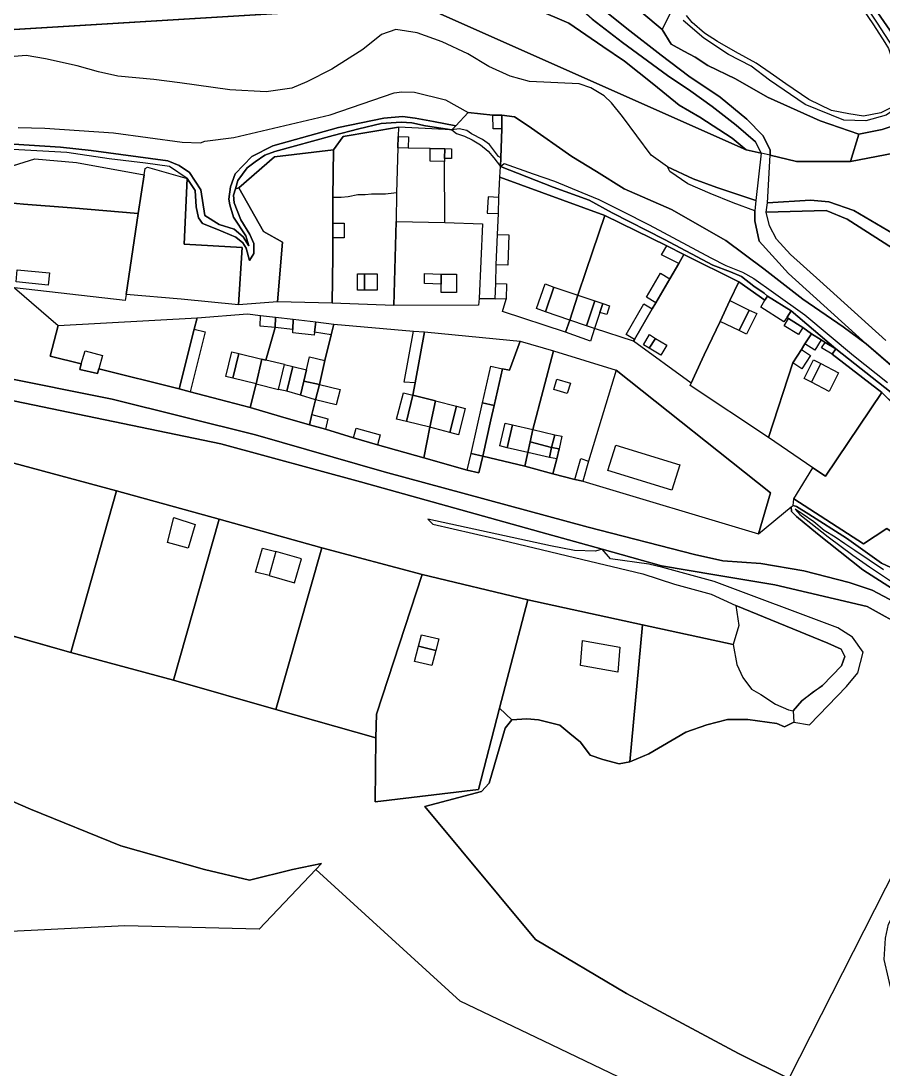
# Model space of a CAD drawing. Extents: x -0.0117 to 0.0179, y -0.0158 to 0.0121.
# Drawn here: x 0.006922 to 0.009836, y -0.007458 to -0.003917 of the extents above; entities that cross this region are included whole.
import ezdxf

# ---------------------------------------------------------------- set-up
doc = ezdxf.new("R2010")
doc.units = 0
doc.header["$MEASUREMENT"] = 0
doc.linetypes.add('DOT', pattern=[1, 0, -1])
doc.layers.get('0').update_dxf_attribs({"linetype": 'CONTINUOUS'})

msp = doc.modelspace()

# ---------------------------------------------------------------- linework, layer by layer
at = {"color": 7, "linetype": 'Continuous'}
for points in [[(0.008638, -0.003698), (0.008672, -0.003664), (0.008746, -0.003749), (0.008851, -0.003847), (0.00897, -0.003943), (0.009086, -0.004033), (0.00918, -0.004103), (0.009285, -0.004174), (0.009376, -0.004249), (0.00943, -0.004304), (0.009454, -0.004352), (0.009455, -0.004371), (0.009424, -0.004364), (0.009405, -0.004325), (0.00934, -0.004269), (0.009259, -0.004206), (0.009186, -0.004154), (0.009107, -0.004101), (0.008956, -0.00399), (0.008853, -0.003911), (0.008748, -0.003818), (0.008663, -0.003724)], [(0.008471, -0.004855), (0.008525, -0.004856), (0.008527, -0.004804), (0.008529, -0.004741), (0.008533, -0.004639), (0.008536, -0.004568), (0.008538, -0.004513), (0.008541, -0.004445), (0.008543, -0.004409), (0.008544, -0.00438), (0.008548, -0.004281), (0.008548, -0.004235), (0.008517, -0.004235), (0.008434, -0.004226), (0.008392, -0.004271), (0.008379, -0.004285), (0.008198, -0.004276), (0.008197, -0.004307), (0.008196, -0.004346), (0.008192, -0.004498), (0.00819, -0.004595), (0.008355, -0.004598), (0.008482, -0.004603)], [(0.008471, -0.004855), (0.008525, -0.004856), (0.008527, -0.004804), (0.008529, -0.004741), (0.008533, -0.004639), (0.008536, -0.004568), (0.008538, -0.004513), (0.008541, -0.004445), (0.008543, -0.004409), (0.008544, -0.00438), (0.008548, -0.004281), (0.008548, -0.004235), (0.008517, -0.004235), (0.008434, -0.004226), (0.008392, -0.004271), (0.008379, -0.004285), (0.008198, -0.004276), (0.008197, -0.004307), (0.008196, -0.004346), (0.008192, -0.004498), (0.00819, -0.004595), (0.008355, -0.004598), (0.008482, -0.004603)], [(0.008517, -0.004235), (0.008548, -0.004235), (0.008548, -0.004281), (0.008518, -0.004281)], [(0.008379, -0.004285), (0.008198, -0.004276), (0.008011, -0.004307), (0.007979, -0.004353), (0.007779, -0.004376), (0.007659, -0.004481), (0.007648, -0.004484), (0.007655, -0.004456), (0.007687, -0.004413), (0.007714, -0.004393), (0.007747, -0.004371), (0.00778, -0.004358), (0.007978, -0.004304), (0.008064, -0.004282), (0.00814, -0.004264), (0.008207, -0.004259), (0.008243, -0.004261), (0.00829, -0.004271)], [(0.008183, -0.004878), (0.007974, -0.004871), (0.007976, -0.004711), (0.007976, -0.00465), (0.007977, -0.0046), (0.007977, -0.004513), (0.007979, -0.004353), (0.008011, -0.004307), (0.008198, -0.004276), (0.008197, -0.004307), (0.008196, -0.004346), (0.008192, -0.004498), (0.00819, -0.004595)], [(0.008183, -0.004878), (0.007974, -0.004871), (0.007976, -0.004711), (0.007976, -0.00465), (0.007977, -0.0046), (0.007977, -0.004513), (0.007979, -0.004353), (0.008011, -0.004307), (0.008198, -0.004276), (0.008197, -0.004307), (0.008196, -0.004346), (0.008192, -0.004498), (0.00819, -0.004595)], [(0.007977, -0.004513), (0.007979, -0.004353), (0.008011, -0.004307), (0.008198, -0.004276), (0.008197, -0.004307), (0.008196, -0.004346), (0.008192, -0.004498), (0.008183, -0.004499), (0.008154, -0.004502), (0.008133, -0.004502), (0.008107, -0.004502), (0.008086, -0.004505), (0.008061, -0.004505), (0.008028, -0.004511), (0.008005, -0.004514)], [(0.007977, -0.004513), (0.007979, -0.004353), (0.008011, -0.004307), (0.008198, -0.004276), (0.008197, -0.004307), (0.008196, -0.004346), (0.008192, -0.004498), (0.008183, -0.004499), (0.008154, -0.004502), (0.008133, -0.004502), (0.008107, -0.004502), (0.008086, -0.004505), (0.008061, -0.004505), (0.008028, -0.004511), (0.008005, -0.004514)], [(0.008379, -0.004285), (0.008394, -0.004297), (0.008421, -0.004306), (0.008447, -0.004319), (0.008476, -0.004336), (0.008501, -0.004357), (0.008521, -0.004379), (0.008543, -0.004409), (0.008544, -0.00438), (0.008536, -0.004375), (0.008506, -0.004335), (0.008482, -0.004318), (0.008445, -0.004298), (0.008429, -0.004287), (0.008404, -0.004281)], [(0.008196, -0.004346), (0.008197, -0.004307), (0.008232, -0.004308), (0.008231, -0.004347)], [(0.008355, -0.004598), (0.008354, -0.004392), (0.008305, -0.004391), (0.008305, -0.004348), (0.008231, -0.004347), (0.008196, -0.004346), (0.008192, -0.004498), (0.00819, -0.004595)], [(0.008355, -0.004598), (0.008354, -0.004392), (0.008305, -0.004391), (0.008305, -0.004348), (0.008231, -0.004347), (0.008196, -0.004346), (0.008192, -0.004498), (0.00819, -0.004595)], [(0.008305, -0.004348), (0.008355, -0.004348), (0.008354, -0.004382), (0.008354, -0.004392), (0.008305, -0.004391)], [(0.008354, -0.004382), (0.008355, -0.004348), (0.008378, -0.004349), (0.008377, -0.004382)], [(0.006339, -0.00475), (0.006423, -0.004646), (0.006523, -0.004597), (0.006566, -0.004532), (0.006592, -0.004493), (0.006619, -0.00447), (0.006649, -0.004443), (0.006763, -0.004447), (0.006969, -0.004383), (0.00711, -0.004395), (0.007339, -0.004437), (0.007319, -0.004568), (0.007093, -0.004548), (0.006931, -0.004536), (0.006884, -0.004532), (0.006848, -0.004529), (0.006648, -0.004514), (0.00663, -0.004664), (0.00663, -0.004689), (0.006624, -0.004756), (0.00662, -0.004793), (0.006552, -0.004786), (0.006538, -0.004778), (0.006453, -0.004764)], [(0.006339, -0.00475), (0.006423, -0.004646), (0.006523, -0.004597), (0.006566, -0.004532), (0.006592, -0.004493), (0.006619, -0.00447), (0.006649, -0.004443), (0.006763, -0.004447), (0.006969, -0.004383), (0.00711, -0.004395), (0.007339, -0.004437), (0.007319, -0.004568), (0.007093, -0.004548), (0.006931, -0.004536), (0.006884, -0.004532), (0.006848, -0.004529), (0.006648, -0.004514), (0.00663, -0.004664), (0.00663, -0.004689), (0.006624, -0.004756), (0.00662, -0.004793), (0.006552, -0.004786), (0.006538, -0.004778), (0.006453, -0.004764)], [(0.007278, -0.004841), (0.007319, -0.004568), (0.007339, -0.004437), (0.007342, -0.004416), (0.00735, -0.004411), (0.007484, -0.004449), (0.007474, -0.004671), (0.00767, -0.004683), (0.007658, -0.004876), (0.007464, -0.004857)], [(0.007278, -0.004841), (0.007319, -0.004568), (0.007339, -0.004437), (0.007342, -0.004416), (0.00735, -0.004411), (0.007484, -0.004449), (0.007474, -0.004671), (0.00767, -0.004683), (0.007658, -0.004876), (0.007464, -0.004857)], [(0.008763, -0.004969), (0.00855, -0.004899), (0.008562, -0.004857), (0.008525, -0.004856), (0.008527, -0.004804), (0.008529, -0.004741), (0.008533, -0.004639), (0.008536, -0.004568), (0.008538, -0.004513), (0.008541, -0.004445), (0.008896, -0.004574), (0.008833, -0.00476), (0.008805, -0.004843), (0.008777, -0.004928)], [(0.008763, -0.004969), (0.00855, -0.004899), (0.008562, -0.004857), (0.008525, -0.004856), (0.008527, -0.004804), (0.008529, -0.004741), (0.008533, -0.004639), (0.008536, -0.004568), (0.008538, -0.004513), (0.008541, -0.004445), (0.008896, -0.004574), (0.008833, -0.00476), (0.008805, -0.004843), (0.008777, -0.004928)], [(0.00662, -0.004793), (0.006624, -0.004756), (0.00663, -0.004689), (0.00663, -0.004664), (0.006648, -0.004514), (0.006848, -0.004529), (0.006884, -0.004532), (0.006931, -0.004536), (0.007093, -0.004548), (0.007319, -0.004568), (0.007278, -0.004841), (0.007275, -0.004862), (0.006901, -0.004819), (0.006859, -0.004809), (0.006756, -0.004806)], [(0.00662, -0.004793), (0.006624, -0.004756), (0.00663, -0.004689), (0.00663, -0.004664), (0.006648, -0.004514), (0.006848, -0.004529), (0.006884, -0.004532), (0.006931, -0.004536), (0.007093, -0.004548), (0.007319, -0.004568), (0.007278, -0.004841), (0.007275, -0.004862), (0.006901, -0.004819), (0.006859, -0.004809), (0.006756, -0.004806)], [(0.008536, -0.004568), (0.008538, -0.004513), (0.008501, -0.004511), (0.008498, -0.004566)], [(0.007976, -0.00465), (0.007977, -0.0046), (0.008015, -0.0046), (0.008015, -0.00465)], [(0.008471, -0.004855), (0.008469, -0.004877), (0.008183, -0.004878), (0.00819, -0.004595), (0.008355, -0.004598), (0.008482, -0.004603)], [(0.008471, -0.004855), (0.008469, -0.004877), (0.008183, -0.004878), (0.00819, -0.004595), (0.008355, -0.004598), (0.008482, -0.004603)], [(0.008993, -0.004999), (0.008861, -0.004956), (0.008847, -0.004999), (0.008763, -0.004969), (0.008777, -0.004928), (0.008805, -0.004843), (0.008833, -0.00476), (0.008896, -0.004574), (0.009105, -0.004677), (0.009163, -0.004706), (0.009146, -0.004736), (0.009116, -0.004788), (0.009068, -0.004869), (0.009056, -0.00489), (0.008996, -0.004993)], [(0.008993, -0.004999), (0.008861, -0.004956), (0.008847, -0.004999), (0.008763, -0.004969), (0.008777, -0.004928), (0.008805, -0.004843), (0.008833, -0.00476), (0.008896, -0.004574), (0.009105, -0.004677), (0.009163, -0.004706), (0.009146, -0.004736), (0.009116, -0.004788), (0.009068, -0.004869), (0.009056, -0.00489), (0.008996, -0.004993)], [(0.008529, -0.004741), (0.008533, -0.004639), (0.008571, -0.00464), (0.008568, -0.004742)], [(0.008993, -0.004999), (0.008996, -0.004993), (0.009056, -0.00489), (0.009068, -0.004869), (0.009116, -0.004788), (0.009146, -0.004736), (0.009163, -0.004706), (0.009349, -0.004798), (0.009318, -0.004862), (0.009285, -0.004932), (0.009232, -0.005045), (0.009199, -0.005116), (0.009188, -0.005141)], [(0.008993, -0.004999), (0.008996, -0.004993), (0.009056, -0.00489), (0.009068, -0.004869), (0.009116, -0.004788), (0.009146, -0.004736), (0.009163, -0.004706), (0.009349, -0.004798), (0.009318, -0.004862), (0.009285, -0.004932), (0.009232, -0.005045), (0.009199, -0.005116), (0.009188, -0.005141)], [(0.009105, -0.004677), (0.009163, -0.004706), (0.009146, -0.004736), (0.009087, -0.004707)], [(0.00691, -0.004758), (0.007019, -0.004768), (0.007019, -0.004768), (0.007015, -0.00481), (0.006906, -0.004799)], [(0.008083, -0.004771), (0.008083, -0.004827), (0.00806, -0.004827), (0.00806, -0.004771)], [(0.008083, -0.004771), (0.008126, -0.004771), (0.008126, -0.004827), (0.008083, -0.004827)], [(0.008286, -0.00477), (0.008343, -0.004773), (0.008343, -0.004806), (0.008286, -0.004804)], [(0.008343, -0.004773), (0.008394, -0.004773), (0.008394, -0.004835), (0.008343, -0.004834), (0.008343, -0.004806)], [(0.009116, -0.004788), (0.009068, -0.004869), (0.009037, -0.00485), (0.009084, -0.004769)], [(0.008525, -0.004856), (0.008527, -0.004804), (0.008564, -0.004805), (0.008562, -0.004857)], [(0.008694, -0.004805), (0.008723, -0.004816), (0.008695, -0.0049), (0.008665, -0.004889)], [(0.008723, -0.004816), (0.008805, -0.004843), (0.008777, -0.004928), (0.008695, -0.0049)], [(0.009449, -0.005325), (0.009184, -0.005149), (0.009188, -0.005141), (0.009199, -0.005116), (0.009232, -0.005045), (0.009285, -0.004932), (0.009318, -0.004862), (0.009349, -0.004798), (0.009437, -0.004861), (0.009446, -0.004847), (0.009525, -0.004897), (0.009512, -0.004918), (0.009517, -0.004922), (0.009565, -0.004953), (0.009594, -0.004974), (0.009572, -0.005008), (0.00956, -0.005027), (0.009531, -0.005072)], [(0.009449, -0.005325), (0.009184, -0.005149), (0.009188, -0.005141), (0.009199, -0.005116), (0.009232, -0.005045), (0.009285, -0.004932), (0.009318, -0.004862), (0.009349, -0.004798), (0.009437, -0.004861), (0.009446, -0.004847), (0.009525, -0.004897), (0.009512, -0.004918), (0.009517, -0.004922), (0.009565, -0.004953), (0.009594, -0.004974), (0.009572, -0.005008), (0.00956, -0.005027), (0.009531, -0.005072)], [(0.008805, -0.004843), (0.008862, -0.004863), (0.008834, -0.004947), (0.008777, -0.004928)], [(0.009446, -0.004847), (0.009525, -0.004897), (0.009512, -0.004918), (0.009501, -0.004934), (0.009423, -0.004884), (0.009437, -0.004861)], [(0.008834, -0.004947), (0.008862, -0.004863), (0.008889, -0.004872), (0.008879, -0.004902), (0.008861, -0.004956)], [(0.008879, -0.004902), (0.008889, -0.004872), (0.008912, -0.00488), (0.008902, -0.004909)], [(0.009056, -0.00489), (0.008996, -0.004993), (0.008968, -0.004976), (0.009028, -0.004873)], [(0.009285, -0.004932), (0.009318, -0.004862), (0.009383, -0.004894), (0.00935, -0.004963)], [(0.007457, -0.00516), (0.007186, -0.005092), (0.007181, -0.005108), (0.007121, -0.005095), (0.007126, -0.005076), (0.007021, -0.00505), (0.007048, -0.004946), (0.007518, -0.00492), (0.007508, -0.004959)], [(0.007457, -0.00516), (0.007186, -0.005092), (0.007181, -0.005108), (0.007121, -0.005095), (0.007126, -0.005076), (0.007021, -0.00505), (0.007048, -0.004946), (0.007518, -0.00492), (0.007508, -0.004959)], [(0.007697, -0.005223), (0.007594, -0.005196), (0.007494, -0.00517), (0.007457, -0.00516), (0.007508, -0.004959), (0.007518, -0.00492), (0.007688, -0.004907), (0.007732, -0.004912), (0.007783, -0.004918), (0.007782, -0.004953), (0.00775, -0.005063), (0.007737, -0.00506), (0.007717, -0.005143)], [(0.007697, -0.005223), (0.007594, -0.005196), (0.007494, -0.00517), (0.007457, -0.00516), (0.007508, -0.004959), (0.007518, -0.00492), (0.007688, -0.004907), (0.007732, -0.004912), (0.007783, -0.004918), (0.007782, -0.004953), (0.00775, -0.005063), (0.007737, -0.00506), (0.007717, -0.005143)], [(0.007697, -0.005223), (0.007717, -0.005143), (0.007737, -0.00506), (0.00775, -0.005063), (0.007782, -0.004953), (0.007783, -0.004918), (0.007842, -0.004925), (0.007919, -0.004934), (0.00798, -0.004941), (0.007971, -0.004978), (0.00795, -0.005064), (0.007931, -0.005145), (0.007918, -0.005197), (0.007906, -0.005247), (0.007898, -0.005282), (0.0078, -0.005253)], [(0.007697, -0.005223), (0.007717, -0.005143), (0.007737, -0.00506), (0.00775, -0.005063), (0.007782, -0.004953), (0.007783, -0.004918), (0.007842, -0.004925), (0.007919, -0.004934), (0.00798, -0.004941), (0.007971, -0.004978), (0.00795, -0.005064), (0.007931, -0.005145), (0.007918, -0.005197), (0.007906, -0.005247), (0.007898, -0.005282), (0.0078, -0.005253)], [(0.007732, -0.004912), (0.007783, -0.004918), (0.007782, -0.004953), (0.007731, -0.004948)], [(0.007782, -0.004953), (0.007783, -0.004918), (0.007842, -0.004925), (0.007841, -0.00496)], [(0.00935, -0.004963), (0.009383, -0.004894), (0.009409, -0.004906), (0.009375, -0.004975)], [(0.009517, -0.004922), (0.009565, -0.004953), (0.00955, -0.004977), (0.009502, -0.004947)], [(0.007842, -0.004925), (0.007919, -0.004934), (0.007915, -0.004969), (0.007913, -0.004979), (0.007841, -0.004971), (0.007841, -0.00496)], [(0.008284, -0.005393), (0.008128, -0.005349), (0.008046, -0.005326), (0.007952, -0.005296), (0.007898, -0.005282), (0.007906, -0.005247), (0.007918, -0.005197), (0.007931, -0.005145), (0.00795, -0.005064), (0.007971, -0.004978), (0.00798, -0.004941), (0.008249, -0.004965), (0.008286, -0.004968), (0.008255, -0.00514), (0.008247, -0.005182), (0.008324, -0.005201), (0.008304, -0.00529)], [(0.008284, -0.005393), (0.008128, -0.005349), (0.008046, -0.005326), (0.007952, -0.005296), (0.007898, -0.005282), (0.007906, -0.005247), (0.007918, -0.005197), (0.007931, -0.005145), (0.00795, -0.005064), (0.007971, -0.004978), (0.00798, -0.004941), (0.008249, -0.004965), (0.008286, -0.004968), (0.008255, -0.00514), (0.008247, -0.005182), (0.008324, -0.005201), (0.008304, -0.00529)], [(0.007919, -0.004934), (0.00798, -0.004941), (0.007971, -0.004978), (0.007915, -0.004969)], [(0.007494, -0.00517), (0.007457, -0.00516), (0.007508, -0.004959), (0.007545, -0.004968)], [(0.008249, -0.004965), (0.008286, -0.004968), (0.008255, -0.00514), (0.008218, -0.005137)], [(0.00847, -0.005444), (0.00843, -0.005435), (0.008284, -0.005393), (0.008304, -0.00529), (0.008324, -0.005201), (0.008247, -0.005182), (0.008255, -0.00514), (0.008286, -0.004968), (0.008575, -0.004996), (0.00861, -0.004999), (0.008574, -0.005097), (0.00855, -0.005092), (0.008522, -0.005216), (0.008511, -0.005265), (0.008484, -0.005388)], [(0.00847, -0.005444), (0.00843, -0.005435), (0.008284, -0.005393), (0.008304, -0.00529), (0.008324, -0.005201), (0.008247, -0.005182), (0.008255, -0.00514), (0.008286, -0.004968), (0.008575, -0.004996), (0.00861, -0.004999), (0.008574, -0.005097), (0.00855, -0.005092), (0.008522, -0.005216), (0.008511, -0.005265), (0.008484, -0.005388)], [(0.009067, -0.00499), (0.009046, -0.005023), (0.009026, -0.005011), (0.009047, -0.004977)], [(0.009067, -0.00499), (0.009105, -0.005013), (0.009085, -0.005046), (0.009046, -0.005023)], [(0.009449, -0.005325), (0.009531, -0.005072), (0.00956, -0.005027), (0.009572, -0.005008), (0.009594, -0.004974), (0.009627, -0.004994), (0.00964, -0.005003), (0.009676, -0.005025), (0.009664, -0.005043), (0.009832, -0.005172), (0.009641, -0.005455), (0.009599, -0.005427)], [(0.009449, -0.005325), (0.009531, -0.005072), (0.00956, -0.005027), (0.009572, -0.005008), (0.009594, -0.004974), (0.009627, -0.004994), (0.00964, -0.005003), (0.009676, -0.005025), (0.009664, -0.005043), (0.009832, -0.005172), (0.009641, -0.005455), (0.009599, -0.005427)], [(0.009572, -0.005008), (0.009594, -0.004974), (0.009627, -0.004994), (0.009605, -0.005029)], [(0.008625, -0.005421), (0.008484, -0.005388), (0.008511, -0.005265), (0.008522, -0.005216), (0.00855, -0.005092), (0.008574, -0.005097), (0.00861, -0.004999), (0.008722, -0.005032), (0.008652, -0.005297), (0.008643, -0.005339), (0.008636, -0.005375)], [(0.008625, -0.005421), (0.008484, -0.005388), (0.008511, -0.005265), (0.008522, -0.005216), (0.00855, -0.005092), (0.008574, -0.005097), (0.00861, -0.004999), (0.008722, -0.005032), (0.008652, -0.005297), (0.008643, -0.005339), (0.008636, -0.005375)], [(0.009531, -0.005072), (0.00956, -0.005027), (0.009591, -0.005047), (0.009562, -0.005092)], [(0.00964, -0.005003), (0.009676, -0.005025), (0.009664, -0.005043), (0.009628, -0.005021)], [(0.007121, -0.005095), (0.007126, -0.005076), (0.007139, -0.005032), (0.007198, -0.005047), (0.007186, -0.005092), (0.007181, -0.005108)], [(0.007659, -0.005041), (0.007639, -0.005124), (0.007615, -0.005118), (0.007635, -0.005035)], [(0.007659, -0.005041), (0.007737, -0.00506), (0.00775, -0.005063), (0.007737, -0.00506), (0.007717, -0.005143), (0.007639, -0.005124)], [(0.00775, -0.005063), (0.007737, -0.00506), (0.007717, -0.005143), (0.007793, -0.005162), (0.007813, -0.005078)], [(0.007898, -0.005052), (0.00795, -0.005064), (0.007931, -0.005145), (0.007879, -0.005134), (0.007888, -0.005096)], [(0.008821, -0.005472), (0.008794, -0.005466), (0.00872, -0.005447), (0.008733, -0.005397), (0.008741, -0.005363), (0.008716, -0.005358), (0.008643, -0.005339), (0.008652, -0.005297), (0.008722, -0.005032), (0.008934, -0.005097), (0.008841, -0.005405)], [(0.008821, -0.005472), (0.008794, -0.005466), (0.00872, -0.005447), (0.008733, -0.005397), (0.008741, -0.005363), (0.008716, -0.005358), (0.008643, -0.005339), (0.008652, -0.005297), (0.008722, -0.005032), (0.008934, -0.005097), (0.008841, -0.005405)], [(0.009626, -0.005075), (0.009594, -0.005138), (0.009569, -0.005125), (0.009601, -0.005062)], [(0.007793, -0.005162), (0.007813, -0.005078), (0.007841, -0.005085), (0.007821, -0.005168)], [(0.007821, -0.005168), (0.007841, -0.005085), (0.007888, -0.005096), (0.007879, -0.005134), (0.007867, -0.005181)], [(0.00855, -0.005092), (0.008522, -0.005216), (0.008482, -0.005207), (0.00851, -0.005083)], [(0.008934, -0.005097), (0.008841, -0.005405), (0.008821, -0.005472), (0.009415, -0.00565), (0.009456, -0.005512)], [(0.008934, -0.005097), (0.008841, -0.005405), (0.008821, -0.005472), (0.009415, -0.00565), (0.009456, -0.005512)], [(0.009626, -0.005075), (0.009686, -0.005106), (0.009654, -0.005169), (0.009594, -0.005138)], [(0.007879, -0.005134), (0.007931, -0.005145), (0.007918, -0.005197), (0.007867, -0.005181)], [(0.008733, -0.005127), (0.00878, -0.005141), (0.008769, -0.005176), (0.008723, -0.005162)], [(0.007918, -0.005197), (0.007931, -0.005145), (0.008001, -0.005162), (0.007988, -0.005214)], [(0.008247, -0.005182), (0.008225, -0.00527), (0.008192, -0.005262), (0.008215, -0.005174)], [(0.008247, -0.005182), (0.008324, -0.005201), (0.008304, -0.00529), (0.008225, -0.00527)], [(0.008324, -0.005201), (0.008394, -0.005219), (0.008372, -0.005308), (0.008304, -0.00529)], [(0.009832, -0.005172), (0.010035, -0.005372), (0.010062, -0.005522), (0.010042, -0.005574), (0.010028, -0.005596), (0.009998, -0.00564), (0.009952, -0.005703), (0.009849, -0.005632), (0.00977, -0.005684), (0.009535, -0.005532), (0.009599, -0.005427), (0.009641, -0.005455)], [(0.009832, -0.005172), (0.010035, -0.005372), (0.010062, -0.005522), (0.010042, -0.005574), (0.010028, -0.005596), (0.009998, -0.00564), (0.009952, -0.005703), (0.009849, -0.005632), (0.00977, -0.005684), (0.009535, -0.005532), (0.009599, -0.005427), (0.009641, -0.005455)], [(0.008372, -0.005308), (0.008394, -0.005219), (0.008424, -0.005227), (0.008401, -0.005315)], [(0.008522, -0.005216), (0.008511, -0.005265), (0.008484, -0.005388), (0.008444, -0.005379), (0.008482, -0.005207)], [(0.007952, -0.005296), (0.007898, -0.005282), (0.007906, -0.005247), (0.00796, -0.005261)], [(0.008584, -0.005282), (0.008566, -0.005359), (0.008541, -0.005353), (0.008559, -0.005276)], [(0.008128, -0.005349), (0.008046, -0.005326), (0.008055, -0.005293), (0.008137, -0.005316)], [(0.008584, -0.005282), (0.008652, -0.005297), (0.008643, -0.005339), (0.008636, -0.005375), (0.008566, -0.005359)], [(0.008652, -0.005297), (0.008727, -0.005315), (0.008716, -0.005358), (0.008643, -0.005339)], [(0.008643, -0.005339), (0.008716, -0.005358), (0.008741, -0.005363), (0.008733, -0.005397), (0.00872, -0.005447), (0.008625, -0.005421), (0.008636, -0.005375)], [(0.008643, -0.005339), (0.008716, -0.005358), (0.008741, -0.005363), (0.008733, -0.005397), (0.00872, -0.005447), (0.008625, -0.005421), (0.008636, -0.005375)], [(0.008643, -0.005339), (0.008716, -0.005358), (0.008709, -0.005392), (0.008636, -0.005375)], [(0.008727, -0.005315), (0.008751, -0.00532), (0.008741, -0.005363), (0.008716, -0.005358)], [(0.00843, -0.005435), (0.008444, -0.005379), (0.008484, -0.005388), (0.00847, -0.005444)], [(0.008716, -0.005358), (0.008741, -0.005363), (0.008733, -0.005397), (0.008709, -0.005392)], [(0.008933, -0.00535), (0.009149, -0.005417), (0.009122, -0.005503), (0.008906, -0.005436)], [(0.006898, -0.005411), (0.007245, -0.005505), (0.007091, -0.006051), (0.006745, -0.005953)], [(0.006898, -0.005411), (0.007245, -0.005505), (0.007091, -0.006051), (0.006745, -0.005953)], [(0.008841, -0.005405), (0.008821, -0.005472), (0.008794, -0.005466), (0.008815, -0.005395)], [(0.007245, -0.005505), (0.007592, -0.0056), (0.007438, -0.006145), (0.007091, -0.006051)], [(0.007245, -0.005505), (0.007592, -0.0056), (0.007438, -0.006145), (0.007091, -0.006051)], [(0.007439, -0.005595), (0.007511, -0.005618), (0.007488, -0.005698), (0.007418, -0.005679)], [(0.007592, -0.0056), (0.007939, -0.005697), (0.007784, -0.006244), (0.007438, -0.006145)], [(0.007592, -0.0056), (0.007939, -0.005697), (0.007784, -0.006244), (0.007438, -0.006145)], [(0.008887, -0.005702), (0.008864, -0.005709), (0.008793, -0.005706), (0.008712, -0.005691), (0.008298, -0.005601), (0.008314, -0.005617), (0.008521, -0.005665), (0.008793, -0.00573), (0.009024, -0.005785), (0.009131, -0.00582), (0.009255, -0.005854), (0.009339, -0.005892), (0.009649, -0.00602), (0.009695, -0.00604), (0.009707, -0.006065), (0.009696, -0.006096), (0.009631, -0.006162), (0.009561, -0.006214), (0.009532, -0.006248), (0.009535, -0.006286), (0.009587, -0.006295), (0.009712, -0.006166), (0.009751, -0.00612), (0.009769, -0.00605), (0.009733, -0.005999), (0.009683, -0.005968), (0.009265, -0.005811), (0.009092, -0.005764), (0.009044, -0.005752), (0.008915, -0.005734)], [(0.007739, -0.005698), (0.007784, -0.00571), (0.007761, -0.005791), (0.007715, -0.005779)], [(0.007939, -0.005697), (0.008278, -0.005787), (0.008124, -0.006259), (0.008122, -0.006339), (0.007784, -0.006244)], [(0.007939, -0.005697), (0.008278, -0.005787), (0.008124, -0.006259), (0.008122, -0.006339), (0.007784, -0.006244)], [(0.007784, -0.00571), (0.007761, -0.005791), (0.007847, -0.005816), (0.007871, -0.005734)], [(0.008278, -0.005787), (0.008636, -0.005873), (0.00854, -0.006239), (0.008469, -0.006514), (0.00812, -0.006556), (0.008122, -0.006339), (0.008124, -0.006259)], [(0.008278, -0.005787), (0.008636, -0.005873), (0.00854, -0.006239), (0.008469, -0.006514), (0.00812, -0.006556), (0.008122, -0.006339), (0.008124, -0.006259)], [(0.008636, -0.005873), (0.009023, -0.005958), (0.00898, -0.00642), (0.008944, -0.006427), (0.008889, -0.006412), (0.008846, -0.006398), (0.008813, -0.006354), (0.008777, -0.006325), (0.008744, -0.006296), (0.008672, -0.006278), (0.008632, -0.006275), (0.008581, -0.006278), (0.00854, -0.006239)], [(0.008636, -0.005873), (0.009023, -0.005958), (0.00898, -0.00642), (0.008944, -0.006427), (0.008889, -0.006412), (0.008846, -0.006398), (0.008813, -0.006354), (0.008777, -0.006325), (0.008744, -0.006296), (0.008672, -0.006278), (0.008632, -0.006275), (0.008581, -0.006278), (0.00854, -0.006239)], [(0.008276, -0.005991), (0.008335, -0.006005), (0.008325, -0.006044), (0.008266, -0.00603)], [(0.00882, -0.006011), (0.008947, -0.006033), (0.00894, -0.006117), (0.008813, -0.006095)], [(0.008266, -0.00603), (0.008325, -0.006044), (0.008311, -0.006095), (0.008252, -0.006081)]]:
    msp.add_lwpolyline(points, close=True, dxfattribs=at)
at = {"color": 7, "linetype": 'DOT'}
for points in [[(0.009021, -0.003888), (0.00909, -0.003946), (0.00912, -0.003995), (0.009163, -0.004019), (0.009201, -0.004039), (0.009244, -0.004067), (0.009337, -0.004112), (0.009446, -0.004175), (0.009624, -0.004254), (0.009754, -0.0043), (0.009726, -0.004392), (0.009543, -0.004392), (0.009455, -0.004371), (0.009454, -0.004352), (0.00943, -0.004304), (0.009376, -0.004249), (0.009285, -0.004174), (0.00918, -0.004103), (0.009086, -0.004033), (0.00897, -0.003943), (0.008851, -0.003847)], [(0.010195, -0.00385), (0.010024, -0.004221), (0.009957, -0.004319), (0.009902, -0.004358), (0.009726, -0.004392), (0.009754, -0.0043), (0.009833, -0.004284), (0.009894, -0.004263), (0.009927, -0.004226), (0.009927, -0.004187), (0.009914, -0.004102), (0.009897, -0.00403), (0.009869, -0.003963), (0.009808, -0.003875)], [(0.008666, -0.003878), (0.008774, -0.003925), (0.008889, -0.004003), (0.008962, -0.004053), (0.009061, -0.004132), (0.009147, -0.004201), (0.009217, -0.004242), (0.009326, -0.004313), (0.009373, -0.004352), (0.008271, -0.003862), (0.006834, -0.00395)], [(0.006834, -0.00395), (0.008271, -0.003862), (0.009373, -0.004352), (0.009424, -0.004364), (0.009406, -0.004524), (0.009274, -0.00448), (0.009194, -0.00445), (0.009107, -0.00441), (0.009052, -0.004371), (0.009004, -0.004305), (0.008955, -0.00424), (0.008918, -0.004194), (0.008894, -0.00417), (0.008848, -0.004143), (0.008809, -0.004129), (0.008641, -0.004121), (0.008576, -0.004103), (0.008504, -0.004071), (0.008433, -0.004028), (0.008346, -0.003987), (0.008261, -0.003957), (0.008189, -0.003946), (0.008141, -0.003963), (0.008078, -0.004013), (0.007973, -0.00408), (0.007889, -0.004123), (0.007838, -0.004144), (0.007751, -0.004156), (0.007628, -0.00415), (0.007459, -0.004126), (0.007372, -0.004115), (0.00725, -0.004103), (0.007185, -0.004089), (0.007112, -0.004069), (0.007005, -0.004045), (0.00694, -0.004034), (0.006859, -0.004041)], [(0.008853, -0.003911), (0.008956, -0.00399), (0.009107, -0.004101), (0.009186, -0.004154), (0.009259, -0.004206), (0.00934, -0.004269), (0.009405, -0.004325), (0.009424, -0.004364), (0.009373, -0.004352), (0.009326, -0.004313), (0.009217, -0.004242), (0.009147, -0.004201), (0.009061, -0.004132), (0.008962, -0.004053), (0.008889, -0.004003), (0.008774, -0.003925), (0.008666, -0.003878)], [(0.00912, -0.003885), (0.00909, -0.003946), (0.009021, -0.003888)], [(0.006913, -0.004277), (0.007003, -0.004279), (0.007235, -0.004295), (0.007467, -0.004327), (0.007529, -0.004329), (0.007544, -0.004323), (0.007642, -0.004311), (0.007968, -0.004234), (0.008184, -0.00416), (0.00821, -0.004157), (0.008252, -0.004158), (0.008357, -0.004184), (0.008434, -0.004226), (0.008517, -0.004235), (0.008548, -0.004235), (0.00859, -0.004241), (0.008637, -0.004271), (0.008784, -0.004375), (0.008868, -0.004426), (0.008961, -0.004484), (0.009121, -0.004554), (0.009305, -0.004659), (0.009433, -0.004755), (0.009565, -0.004857), (0.009701, -0.00495), (0.009779, -0.005008), (0.009516, -0.00477), (0.009417, -0.004661), (0.009403, -0.004592), (0.009403, -0.004559), (0.009329, -0.004531), (0.009252, -0.0045), (0.009176, -0.004467), (0.009116, -0.004426), (0.009107, -0.00441), (0.009052, -0.004371), (0.009004, -0.004305), (0.008955, -0.00424), (0.008918, -0.004194), (0.008894, -0.00417), (0.008848, -0.004143), (0.008809, -0.004129), (0.008641, -0.004121), (0.008576, -0.004103), (0.008504, -0.004071), (0.008433, -0.004028), (0.008346, -0.003987), (0.008261, -0.003957), (0.008189, -0.003946), (0.008141, -0.003963), (0.008078, -0.004013), (0.007973, -0.00408), (0.007889, -0.004123), (0.007838, -0.004144), (0.007751, -0.004156), (0.007628, -0.00415), (0.007459, -0.004126), (0.007372, -0.004115), (0.00725, -0.004103), (0.007185, -0.004089), (0.007112, -0.004069), (0.007005, -0.004045), (0.00694, -0.004034), (0.006859, -0.004041)], [(0.006913, -0.004277), (0.007003, -0.004279), (0.007235, -0.004295), (0.007467, -0.004327), (0.007529, -0.004329), (0.007544, -0.004323), (0.007642, -0.004311), (0.007968, -0.004234), (0.008184, -0.00416), (0.00821, -0.004157), (0.008252, -0.004158), (0.008357, -0.004184), (0.008434, -0.004226), (0.008392, -0.004271), (0.008317, -0.004257), (0.008255, -0.004246), (0.008212, -0.00424), (0.008149, -0.004246), (0.007996, -0.004277), (0.007774, -0.004339), (0.007703, -0.004375), (0.007647, -0.004434), (0.007631, -0.004477), (0.007625, -0.004519), (0.007628, -0.004538), (0.007641, -0.00458), (0.007683, -0.004643), (0.007693, -0.004677), (0.007674, -0.004646), (0.007643, -0.004621), (0.007592, -0.004605), (0.007544, -0.004574), (0.00753, -0.004488), (0.007492, -0.004429), (0.007457, -0.004405), (0.007419, -0.00439), (0.00716, -0.004355), (0.007056, -0.004343), (0.006897, -0.004333)], [(0.009922, -0.005132), (0.009779, -0.005008), (0.009701, -0.00495), (0.009565, -0.004857), (0.009433, -0.004755), (0.009305, -0.004659), (0.009121, -0.004554), (0.008961, -0.004484), (0.008868, -0.004426), (0.008784, -0.004375), (0.008637, -0.004271), (0.00859, -0.004241), (0.008548, -0.004235), (0.008548, -0.004281), (0.008544, -0.00438), (0.008543, -0.004409), (0.008556, -0.004399), (0.008654, -0.004434), (0.008726, -0.004458), (0.008818, -0.004497), (0.008875, -0.00452), (0.008954, -0.00456), (0.009046, -0.004606), (0.009254, -0.004717), (0.009305, -0.004743), (0.009361, -0.004766), (0.009399, -0.004787), (0.009466, -0.004835), (0.009572, -0.00491), (0.009736, -0.005047), (0.009851, -0.005139)], [(0.006763, -0.004447), (0.006969, -0.004383), (0.00711, -0.004395), (0.007339, -0.004437), (0.007342, -0.004416), (0.00735, -0.004411), (0.007484, -0.004449), (0.007424, -0.004409), (0.007343, -0.004398), (0.007221, -0.004383), (0.007077, -0.004362), (0.006895, -0.004351)], [(0.009845, -0.004997), (0.009622, -0.004795), (0.009523, -0.004706), (0.009476, -0.004654), (0.009452, -0.004609), (0.009441, -0.004563), (0.009644, -0.004557), (0.009715, -0.004587), (0.009755, -0.004613), (0.009884, -0.004695)], [(0.006901, -0.004819), (0.007048, -0.004946), (0.007021, -0.00505), (0.007126, -0.005076), (0.007121, -0.005095), (0.007181, -0.005108), (0.007186, -0.005092), (0.007457, -0.00516), (0.007494, -0.00517), (0.007594, -0.005196), (0.007697, -0.005223), (0.0078, -0.005253), (0.007898, -0.005282), (0.007952, -0.005296), (0.008046, -0.005326), (0.008128, -0.005349), (0.008284, -0.005393), (0.00843, -0.005435), (0.00847, -0.005444), (0.008484, -0.005388), (0.008625, -0.005421), (0.00872, -0.005447), (0.008794, -0.005466), (0.008821, -0.005472), (0.009415, -0.00565), (0.009525, -0.005559), (0.009527, -0.005574), (0.009544, -0.005591), (0.009614, -0.00565), (0.009768, -0.005772), (0.009868, -0.005836)], [(0.009947, -0.005919), (0.009799, -0.00584), (0.009721, -0.005814), (0.009568, -0.005775), (0.009423, -0.00575), (0.009294, -0.005741), (0.009199, -0.00572), (0.00884, -0.005627), (0.00815, -0.00544), (0.007715, -0.005315), (0.007231, -0.005195), (0.006724, -0.005094)], [(0.006724, -0.005094), (0.007231, -0.005195), (0.007715, -0.005315), (0.00815, -0.00544), (0.00884, -0.005627), (0.009199, -0.00572), (0.009294, -0.005741), (0.009423, -0.00575), (0.009568, -0.005775), (0.009721, -0.005814), (0.009799, -0.00584), (0.009947, -0.005919)], [(0.006554, -0.00513), (0.007598, -0.005346), (0.00807, -0.005474), (0.008679, -0.005644), (0.008887, -0.005702), (0.008864, -0.005709), (0.008793, -0.005706), (0.008712, -0.005691), (0.008298, -0.005601), (0.008314, -0.005617), (0.008521, -0.005665), (0.008793, -0.00573), (0.009024, -0.005785), (0.009131, -0.00582), (0.009255, -0.005854), (0.009339, -0.005892), (0.009349, -0.00596), (0.00933, -0.006024), (0.009023, -0.005958), (0.008636, -0.005873), (0.008278, -0.005787), (0.007939, -0.005697), (0.007592, -0.0056), (0.007245, -0.005505), (0.006898, -0.005411)], [(0.009941, -0.005984), (0.009782, -0.005895), (0.00947, -0.005822), (0.009268, -0.005789), (0.009087, -0.005758), (0.008887, -0.005702), (0.008679, -0.005644), (0.00807, -0.005474), (0.007598, -0.005346), (0.006554, -0.00513)], [(0.009838, -0.005772), (0.009741, -0.005706), (0.009707, -0.005684), (0.009674, -0.005661), (0.009637, -0.005639), (0.009602, -0.00561), (0.009563, -0.005582), (0.009539, -0.005567), (0.009555, -0.005585), (0.00965, -0.00566), (0.009734, -0.005722), (0.00979, -0.005762), (0.009868, -0.005813)], [(0.010198, -0.006148), (0.009518, -0.007491), (0.009347, -0.007406), (0.008969, -0.007203), (0.008661, -0.007021), (0.008287, -0.006571), (0.008479, -0.006521), (0.008505, -0.006492), (0.008559, -0.006307), (0.008581, -0.006278), (0.008632, -0.006275), (0.008672, -0.006278), (0.008744, -0.006296), (0.008777, -0.006325), (0.008813, -0.006354), (0.008846, -0.006398), (0.008889, -0.006412), (0.008944, -0.006427), (0.00898, -0.00642), (0.009045, -0.006393), (0.009169, -0.00632), (0.009241, -0.006295), (0.00931, -0.006277), (0.009379, -0.006277), (0.009477, -0.006291), (0.009503, -0.006302), (0.009535, -0.006286), (0.009587, -0.006295), (0.009712, -0.006166), (0.009751, -0.00612), (0.009769, -0.00605), (0.009733, -0.005999), (0.009683, -0.005968), (0.009265, -0.005811), (0.009092, -0.005764), (0.009044, -0.005752), (0.008915, -0.005734), (0.008887, -0.005702), (0.009087, -0.005758), (0.009268, -0.005789), (0.00947, -0.005822), (0.009782, -0.005895), (0.009941, -0.005984)], [(0.006745, -0.005953), (0.007091, -0.006051), (0.007438, -0.006145), (0.007784, -0.006244), (0.008122, -0.006339), (0.00812, -0.006556), (0.008469, -0.006514), (0.00854, -0.006239), (0.008581, -0.006278), (0.008559, -0.006307), (0.008505, -0.006492), (0.008479, -0.006521), (0.008287, -0.006571), (0.008661, -0.007021), (0.008969, -0.007203), (0.009347, -0.007406), (0.009518, -0.007491)], [(0.009407, -0.007708), (0.00869, -0.007364), (0.008407, -0.007229), (0.007919, -0.006784), (0.007938, -0.006764), (0.00784, -0.006784), (0.007695, -0.00682), (0.007543, -0.006784), (0.00726, -0.006704), (0.006955, -0.00658), (0.006549, -0.006406)], [(0.006549, -0.006406), (0.006955, -0.00658), (0.00726, -0.006704), (0.007543, -0.006784), (0.007695, -0.00682), (0.00784, -0.006784), (0.007938, -0.006764), (0.007919, -0.006784), (0.007728, -0.006986), (0.007274, -0.006975), (0.006814, -0.006997)], [(0.006859, -0.007615), (0.006959, -0.007639), (0.007554, -0.007752), (0.00761, -0.007762), (0.007684, -0.007776), (0.007728, -0.007784), (0.008247, -0.007853), (0.008864, -0.008002), (0.009238, -0.00809), (0.009407, -0.007708), (0.00869, -0.007364), (0.008407, -0.007229), (0.007919, -0.006784), (0.007919, -0.006784), (0.007728, -0.006986), (0.007274, -0.006975), (0.006814, -0.006997)]]:
    msp.add_lwpolyline(points, dxfattribs=at)
at = {"color": 7, "linetype": 'Continuous'}
for points in [[(0.009761, -0.00384), (0.009816, -0.003925), (0.009868, -0.004004), (0.009894, -0.00407), (0.009904, -0.004152), (0.009895, -0.004202), (0.009847, -0.004235), (0.009778, -0.004254), (0.009704, -0.004252), (0.009573, -0.004199), (0.009452, -0.004117), (0.00939, -0.00407), (0.009314, -0.00403), (0.00923, -0.003975), (0.00916, -0.003916)], [(0.009808, -0.003875), (0.009869, -0.003963), (0.009897, -0.00403), (0.009914, -0.004102), (0.009927, -0.004187), (0.009927, -0.004226), (0.009894, -0.004263), (0.009833, -0.004284), (0.009754, -0.0043), (0.009624, -0.004254), (0.009446, -0.004175), (0.009337, -0.004112), (0.009244, -0.004067), (0.009201, -0.004039), (0.009163, -0.004019), (0.00912, -0.003995), (0.00909, -0.003946), (0.00912, -0.003885)], [(0.009808, -0.003875), (0.009869, -0.003963), (0.009897, -0.00403), (0.009914, -0.004102), (0.009927, -0.004187), (0.009927, -0.004226), (0.009894, -0.004263), (0.009833, -0.004284), (0.009754, -0.0043), (0.009624, -0.004254), (0.009446, -0.004175), (0.009337, -0.004112), (0.009244, -0.004067), (0.009201, -0.004039), (0.009163, -0.004019), (0.00912, -0.003995), (0.00909, -0.003946), (0.00912, -0.003885)], [(0.009763, -0.00387), (0.009804, -0.00393), (0.009842, -0.00399), (0.009854, -0.00401), (0.009865, -0.004041), (0.009872, -0.004065), (0.009885, -0.004102), (0.009886, -0.004144), (0.00988, -0.00419), (0.009869, -0.004207), (0.009828, -0.004228), (0.00977, -0.004239), (0.00972, -0.004231), (0.009662, -0.00422), (0.009585, -0.004182), (0.009507, -0.00413), (0.009454, -0.004092), (0.009407, -0.00406), (0.009337, -0.004021), (0.009277, -0.003986), (0.009233, -0.003958), (0.009191, -0.003922), (0.009172, -0.003899)], [(0.006897, -0.004333), (0.007056, -0.004343), (0.00716, -0.004355), (0.007419, -0.00439), (0.007457, -0.004405), (0.007492, -0.004429), (0.00753, -0.004488), (0.007544, -0.004574), (0.007592, -0.004605), (0.007643, -0.004621), (0.007674, -0.004646), (0.007693, -0.004677), (0.007683, -0.004643), (0.007641, -0.00458), (0.007628, -0.004538), (0.007625, -0.004519), (0.007631, -0.004477), (0.007647, -0.004434), (0.007703, -0.004375), (0.007774, -0.004339), (0.007996, -0.004277), (0.008149, -0.004246), (0.008212, -0.00424), (0.008255, -0.004246), (0.008317, -0.004257), (0.008392, -0.004271), (0.008379, -0.004285), (0.00829, -0.004271), (0.008243, -0.004261), (0.008207, -0.004259), (0.00814, -0.004264), (0.008064, -0.004282), (0.007978, -0.004304), (0.00778, -0.004358), (0.007747, -0.004371), (0.007714, -0.004393), (0.007687, -0.004413), (0.007655, -0.004456), (0.007648, -0.004484), (0.007641, -0.004506), (0.007643, -0.004532), (0.007666, -0.004589), (0.007696, -0.004638), (0.007709, -0.004669), (0.00771, -0.004703), (0.007695, -0.004726), (0.007684, -0.004685), (0.007672, -0.004667), (0.007649, -0.004648), (0.007584, -0.004621), (0.007536, -0.004601), (0.007523, -0.004582), (0.007515, -0.004545), (0.007511, -0.00449), (0.007484, -0.004449), (0.007424, -0.004409), (0.007343, -0.004398), (0.007221, -0.004383), (0.007077, -0.004362), (0.006895, -0.004351)], [(0.009845, -0.004997), (0.009622, -0.004795), (0.009523, -0.004706), (0.009476, -0.004654), (0.009452, -0.004609), (0.009441, -0.004563), (0.009446, -0.004531), (0.009455, -0.004371), (0.009424, -0.004364), (0.009406, -0.004524), (0.009403, -0.004559), (0.009403, -0.004592), (0.009417, -0.004661), (0.009516, -0.00477), (0.009779, -0.005008), (0.009922, -0.005132)], [(0.009864, -0.005172), (0.009676, -0.005025), (0.009525, -0.004897), (0.009446, -0.004847), (0.009434, -0.004837), (0.009399, -0.004813), (0.009358, -0.004781), (0.00932, -0.004765), (0.009261, -0.004742), (0.009097, -0.004656), (0.008921, -0.004565), (0.008843, -0.004523), (0.008721, -0.004479), (0.008543, -0.004409), (0.008556, -0.004399), (0.008654, -0.004434), (0.008726, -0.004458), (0.008818, -0.004497), (0.008875, -0.00452), (0.008954, -0.00456), (0.009046, -0.004606), (0.009254, -0.004717), (0.009305, -0.004743), (0.009361, -0.004766), (0.009399, -0.004787), (0.009466, -0.004835), (0.009572, -0.00491), (0.009736, -0.005047), (0.009851, -0.005139)], [(0.009868, -0.005836), (0.009768, -0.005772), (0.009614, -0.00565), (0.009544, -0.005591), (0.009527, -0.005574), (0.009525, -0.005559), (0.009532, -0.005554), (0.009544, -0.005558), (0.009585, -0.005583), (0.009712, -0.005665), (0.009831, -0.005749), (0.009877, -0.00577)], [(0.009838, -0.005772), (0.009741, -0.005706), (0.009707, -0.005684), (0.009674, -0.005661), (0.009637, -0.005639), (0.009602, -0.00561), (0.009563, -0.005582), (0.009539, -0.005567), (0.009555, -0.005585), (0.00965, -0.00566), (0.009734, -0.005722), (0.00979, -0.005762), (0.009868, -0.005813)]]:
    msp.add_lwpolyline(points, dxfattribs=at)
at = {"color": 7, "linetype": 'DOT'}
for points in [[(0.01118, -0.004557), (0.011178, -0.005034), (0.011126, -0.005077), (0.011085, -0.005102), (0.010875, -0.005102), (0.010725, -0.005092), (0.010624, -0.005071), (0.010501, -0.005036), (0.010397, -0.004997), (0.010297, -0.004939), (0.01009, -0.004779), (0.009891, -0.004648), (0.009737, -0.004558), (0.009653, -0.004528), (0.009591, -0.004523), (0.009446, -0.004531), (0.009455, -0.004371), (0.009543, -0.004392), (0.009726, -0.004392), (0.009902, -0.004358), (0.009957, -0.004319), (0.010024, -0.004221), (0.010195, -0.00385)], [(0.007974, -0.004871), (0.007789, -0.004866), (0.007806, -0.004665), (0.007742, -0.004628), (0.007659, -0.004481), (0.007779, -0.004376), (0.007979, -0.004353), (0.007977, -0.004513), (0.007977, -0.0046), (0.007976, -0.00465), (0.007976, -0.004711)], [(0.008543, -0.004409), (0.008721, -0.004479), (0.008843, -0.004523), (0.008921, -0.004565), (0.009097, -0.004656), (0.009261, -0.004742), (0.00932, -0.004765), (0.009358, -0.004781), (0.009399, -0.004813), (0.009434, -0.004837), (0.009446, -0.004847), (0.009437, -0.004861), (0.009349, -0.004798), (0.009163, -0.004706), (0.009105, -0.004677), (0.008896, -0.004574), (0.008541, -0.004445)], [(0.007659, -0.004481), (0.007742, -0.004628), (0.007806, -0.004665), (0.007789, -0.004866), (0.007658, -0.004876), (0.00767, -0.004683), (0.007474, -0.004671), (0.007484, -0.004449), (0.007511, -0.00449), (0.007515, -0.004545), (0.007523, -0.004582), (0.007536, -0.004601), (0.007584, -0.004621), (0.007649, -0.004648), (0.007672, -0.004667), (0.007684, -0.004685), (0.007695, -0.004726), (0.00771, -0.004703), (0.007709, -0.004669), (0.007696, -0.004638), (0.007666, -0.004589), (0.007643, -0.004532), (0.007641, -0.004506), (0.007648, -0.004484)], [(0.009415, -0.00565), (0.009525, -0.005559), (0.009532, -0.005554), (0.009535, -0.005532), (0.009599, -0.005427), (0.009449, -0.005325), (0.009184, -0.005149), (0.009188, -0.005141), (0.008993, -0.004999), (0.008861, -0.004956), (0.008847, -0.004999), (0.008763, -0.004969), (0.00855, -0.004899), (0.008562, -0.004857), (0.008525, -0.004856), (0.008471, -0.004855), (0.008469, -0.004877), (0.008183, -0.004878), (0.007974, -0.004871), (0.007789, -0.004866), (0.007658, -0.004876), (0.007464, -0.004857), (0.007278, -0.004841), (0.007275, -0.004862), (0.006901, -0.004819), (0.007048, -0.004946), (0.007518, -0.00492), (0.007688, -0.004907), (0.007732, -0.004912), (0.007783, -0.004918), (0.007842, -0.004925), (0.007919, -0.004934), (0.00798, -0.004941), (0.008249, -0.004965), (0.008286, -0.004968), (0.008575, -0.004996), (0.00861, -0.004999), (0.008722, -0.005032), (0.008934, -0.005097), (0.009456, -0.005512)], [(0.009525, -0.004897), (0.009676, -0.005025), (0.00964, -0.005003), (0.009627, -0.004994), (0.009594, -0.004974), (0.009565, -0.004953), (0.009517, -0.004922), (0.009512, -0.004918)], [(0.009676, -0.005025), (0.009864, -0.005172), (0.010035, -0.005372), (0.009832, -0.005172), (0.009664, -0.005043)], [(0.010062, -0.005522), (0.010062, -0.005556), (0.010036, -0.005607), (0.009985, -0.005681), (0.00998, -0.005702), (0.009957, -0.005737), (0.009928, -0.005762), (0.009906, -0.005772), (0.00989, -0.005773), (0.009877, -0.00577), (0.009831, -0.005749), (0.009712, -0.005665), (0.009585, -0.005583), (0.009544, -0.005558), (0.009532, -0.005554), (0.009535, -0.005532), (0.00977, -0.005684), (0.009849, -0.005632), (0.009952, -0.005703), (0.009998, -0.00564), (0.010028, -0.005596), (0.010042, -0.005574)], [(0.009339, -0.005892), (0.009349, -0.00596), (0.00933, -0.006024), (0.009342, -0.006092), (0.009362, -0.006135), (0.009392, -0.006175), (0.009423, -0.006193), (0.009472, -0.006226), (0.009516, -0.006245), (0.009532, -0.006248), (0.009561, -0.006214), (0.009597, -0.006186), (0.009631, -0.006162), (0.009696, -0.006096), (0.009707, -0.006065), (0.009695, -0.00604), (0.009649, -0.00602)], [(0.009023, -0.005958), (0.00933, -0.006024), (0.009342, -0.006092), (0.009362, -0.006135), (0.009392, -0.006175), (0.009423, -0.006193), (0.009472, -0.006226), (0.009516, -0.006245), (0.009532, -0.006248), (0.009535, -0.006286), (0.009503, -0.006302), (0.009477, -0.006291), (0.009379, -0.006277), (0.00931, -0.006277), (0.009241, -0.006295), (0.009169, -0.00632), (0.009045, -0.006393), (0.00898, -0.00642)], [(0.009518, -0.007491), (0.009844, -0.007694), (0.01, -0.0078), (0.010087, -0.007861), (0.010134, -0.007901), (0.010188, -0.007876), (0.010203, -0.007829), (0.010185, -0.007723), (0.010029, -0.007517), (0.009938, -0.0074), (0.009869, -0.007215), (0.00984, -0.007088), (0.009844, -0.007016), (0.009855, -0.006969), (0.009887, -0.006905), (0.010312, -0.006651), (0.010148, -0.006504), (0.010257, -0.006403), (0.010239, -0.006373), (0.010248, -0.006342), (0.010198, -0.006148)]]:
    msp.add_lwpolyline(points, close=True, dxfattribs=at)
at = {"color": 5, "linetype": 'Continuous'}
for points in [[(0.009107, -0.00441), (0.009052, -0.004371), (0.009004, -0.004305), (0.008955, -0.00424), (0.008918, -0.004194), (0.008894, -0.00417), (0.008848, -0.004143), (0.008809, -0.004129), (0.008641, -0.004121), (0.008576, -0.004103), (0.008504, -0.004071), (0.008433, -0.004028), (0.008346, -0.003987), (0.008261, -0.003957), (0.008189, -0.003946), (0.008141, -0.003963), (0.008078, -0.004013), (0.007973, -0.00408), (0.007889, -0.004123), (0.007838, -0.004144), (0.007751, -0.004156), (0.007628, -0.00415), (0.007459, -0.004126), (0.007372, -0.004115), (0.00725, -0.004103), (0.007185, -0.004089), (0.007112, -0.004069), (0.007005, -0.004045), (0.00694, -0.004034), (0.006859, -0.004041)], [(0.009884, -0.004695), (0.009755, -0.004613), (0.009715, -0.004587), (0.009644, -0.004557), (0.009441, -0.004563), (0.009446, -0.004531), (0.009591, -0.004523), (0.009653, -0.004528), (0.009737, -0.004558), (0.009891, -0.004648)]]:
    msp.add_lwpolyline(points, dxfattribs=at)
msp.add_lwpolyline([(0.009107, -0.00441), (0.009194, -0.00445), (0.009274, -0.00448), (0.009406, -0.004524), (0.009403, -0.004559), (0.009329, -0.004531), (0.009252, -0.0045), (0.009176, -0.004467), (0.009116, -0.004426)], close=True, dxfattribs=at)

doc.saveas('drawing.dxf')
